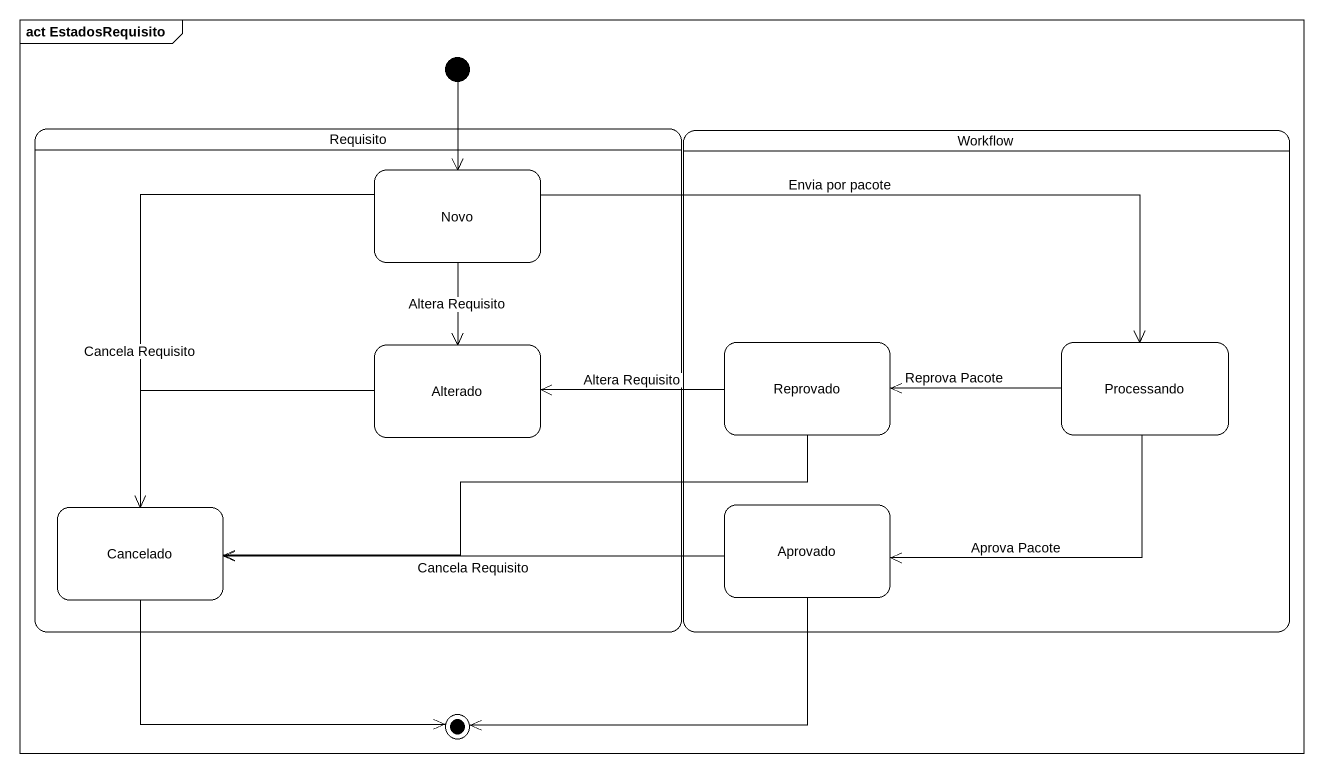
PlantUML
@startuml
mainframe act EstadosRequisito
hide empty description
state initial1 <<start>>
state Requisito {
  state Novo
  state Alterado
  state Cancelado
}
state Workflow {
  state Reprovado
  state Processando
  state Aprovado
}
state final1 <<end>>
initial1 --> Novo
Novo --> Alterado : Altera Requisito
Novo -right-> Processando : Envia por pacote
Novo --> Cancelado : Cancela Requisito
Alterado -left-> Cancelado
Reprovado -left-> Alterado : Altera Requisito
Reprovado -left-> Cancelado
Processando -left-> Reprovado : Reprova Pacote
Processando -left-> Aprovado : Aprova Pacote
Cancelado -right-> final1
Aprovado -left-> Cancelado : Cancela Requisito
Aprovado -left-> final1
@enduml
